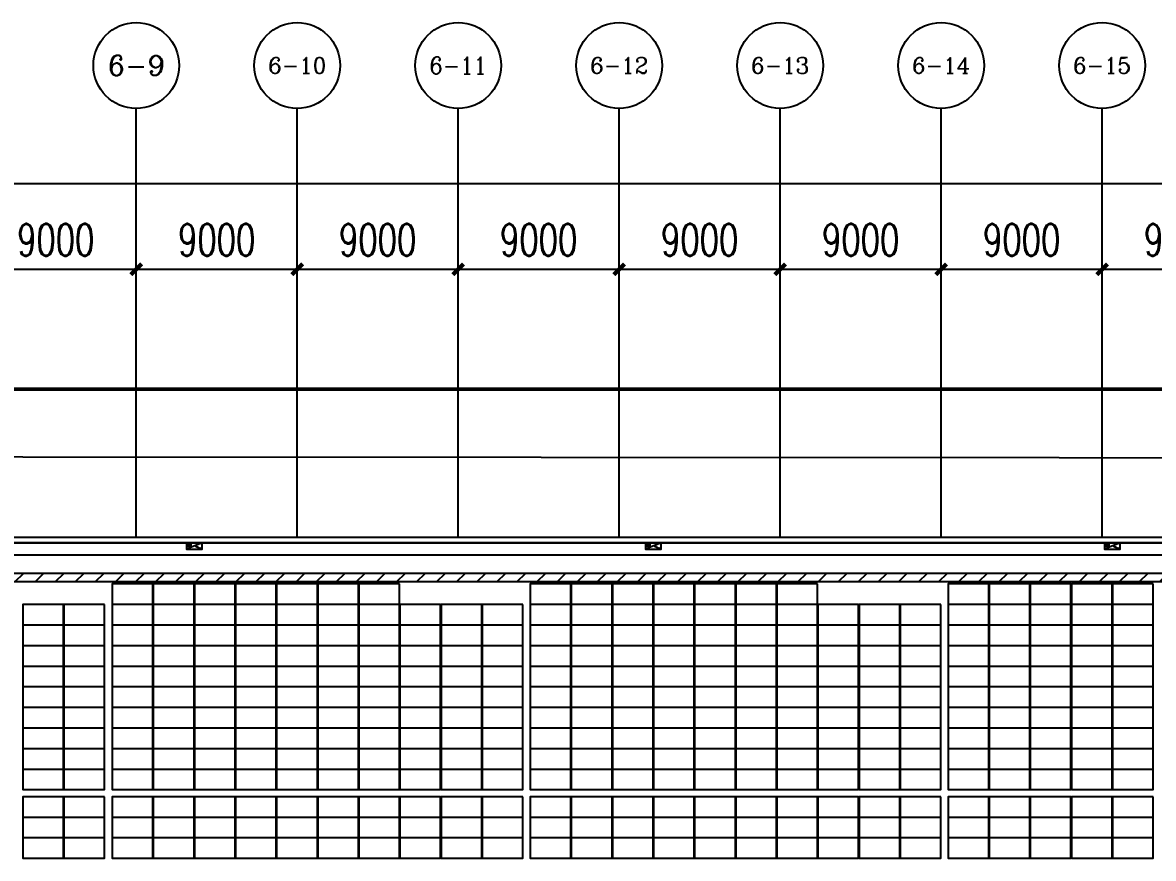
# Model space of a CAD drawing. Header units: millimetres. Extents: x 1218 to 2690, y 1163 to 1758.
# Drawn here: x 2149.3 to 2212.5, y 1476.2 to 1522.9 of the extents above; entities that cross this region are included whole.
import ezdxf
from ezdxf.enums import TextEntityAlignment as Align

# ---------------------------------------------------------------- set-up
doc = ezdxf.new("R2010")
doc.units = ezdxf.units.MM
for name, color, linetype in [('AXIS', 3, 'Continuous'), ('AXIS_TEXT', 7, 'Continuous'), ('WALL', 9, 'Continuous'), ('单元区域外轮廓', 7, 'ByLayer'), ('屋脊线', 7, 'ByLayer'), ('接线图文字', 7, 'Continuous'), ('电缆通道', 7, 'ByLayer'), ('组件', 7, 'ByLayer'), ('运维走道板', 1, 'Continuous'), ('逆变器', 7, 'ByLayer')]:
    doc.layers.add(name, color=color, linetype=linetype)
doc.styles.add('_TCH_AXIS', font='COMPLEX', dxfattribs={"bigfont": 'GBCBIG'})
doc.styles.add('_TCH_DIM_T3', font='SIMPLEX', dxfattribs={"width": 0.705882, "bigfont": 'GBCBIG'})
doc.styles.add('COMPLEX', font='COMPLEX')
doc.dimstyles.new('_TCH_ARCH&&600', dxfattribs={"dimtxt": 1785, "dimasz": 600, "dimexe": 1500, "dimexo": 1800, "dimgap": 757.5, "dimtad": 1, "dimdec": 0, "dimtxsty": '_TCH_DIM_T3', "dimblk": 'ARCHTICK', "dimcen": 2.5, "dimclrt": 7, "dimazin": 2, "dimtfac": 1, "dimtdec": 0, "dimtix": 1, "dimtmove": 2, "dimatfit": 3})

# ---------------------------------------------------------------- blocks, each defined once
blk = doc.blocks.new('_ArchTick')
at = {"color": 0, "linetype": 'ByBlock', "const_width": 0.4}
blk.add_lwpolyline([(-0.5, -0.5), (0.5, 0.5)], dxfattribs=at)
blk = doc.blocks.new('*D71')
at = {"layer": 'AXIS', "color": 0, "lineweight": -2, "transparency": 16777216}
for p, q in [((876160, 2024904), (876160, 2044404)), ((1182160, 2024904), (1182160, 2044404)), ((876160, 2042904), (1182160, 2042904))]:
    blk.add_line(p, q, dxfattribs=at)
at = {"layer": 'Defpoints', "color": 0, "transparency": 16777216}
for p in [(1182160, 2042904), (876160, 2023104), (1182160, 2023104)]:
    blk.add_point(p, dxfattribs=at)
at = {"layer": 'AXIS', "color": 0, "lineweight": -2, "transparency": 16777216, "xscale": 600, "yscale": 600, "zscale": 600, "rotation": 180}
blk.add_blockref('_ArchTick', (876160, 2042904), dxfattribs=at)
at = {"layer": 'AXIS', "color": 0, "lineweight": -2, "transparency": 16777216, "xscale": 600, "yscale": 600, "zscale": 600}
blk.add_blockref('_ArchTick', (1182160, 2042904), dxfattribs=at)
at = {"layer": 'AXIS', "color": 7, "transparency": 16777216, "insert": (1029160, 2044554), "char_height": 1785, "attachment_point": 5, "style": '_TCH_DIM_T3'}
blk.add_mtext('\\A1;306000', dxfattribs=at)
blk = doc.blocks.new('*D79')
at = {"layer": 'AXIS', "color": 0, "lineweight": -2, "transparency": 16777216}
for p, q in [((939160, 2024904), (939160, 2039604)), ((948160, 2024904), (948160, 2039604)), ((939160, 2038104), (948160, 2038104))]:
    blk.add_line(p, q, dxfattribs=at)
at = {"layer": 'Defpoints', "color": 0, "transparency": 16777216}
for p in [(948160, 2038104), (939160, 2023104), (948160, 2023104)]:
    blk.add_point(p, dxfattribs=at)
at = {"layer": 'AXIS', "color": 0, "lineweight": -2, "transparency": 16777216, "xscale": 600, "yscale": 600, "zscale": 600, "rotation": 180}
blk.add_blockref('_ArchTick', (939160, 2038104), dxfattribs=at)
at = {"layer": 'AXIS', "color": 0, "lineweight": -2, "transparency": 16777216, "xscale": 600, "yscale": 600, "zscale": 600}
blk.add_blockref('_ArchTick', (948160, 2038104), dxfattribs=at)
at = {"layer": 'AXIS', "color": 7, "transparency": 16777216, "insert": (943660, 2039754), "char_height": 1785, "attachment_point": 5, "style": '_TCH_DIM_T3'}
blk.add_mtext('\\A1;9000', dxfattribs=at)
blk = doc.blocks.new('*D80')
at = {"layer": 'AXIS', "color": 0, "lineweight": -2, "transparency": 16777216}
for p, q in [((948160, 2024904), (948160, 2039604)), ((957160, 2024904), (957160, 2039604)), ((948160, 2038104), (957160, 2038104))]:
    blk.add_line(p, q, dxfattribs=at)
at = {"layer": 'Defpoints', "color": 0, "transparency": 16777216}
for p in [(957160, 2038104), (948160, 2023104), (957160, 2023104)]:
    blk.add_point(p, dxfattribs=at)
at = {"layer": 'AXIS', "color": 0, "lineweight": -2, "transparency": 16777216, "xscale": 600, "yscale": 600, "zscale": 600, "rotation": 180}
blk.add_blockref('_ArchTick', (948160, 2038104), dxfattribs=at)
at = {"layer": 'AXIS', "color": 0, "lineweight": -2, "transparency": 16777216, "xscale": 600, "yscale": 600, "zscale": 600}
blk.add_blockref('_ArchTick', (957160, 2038104), dxfattribs=at)
at = {"layer": 'AXIS', "color": 7, "transparency": 16777216, "insert": (952660, 2039754), "char_height": 1785, "attachment_point": 5, "style": '_TCH_DIM_T3'}
blk.add_mtext('\\A1;9000', dxfattribs=at)
blk = doc.blocks.new('*D81')
at = {"layer": 'AXIS', "color": 0, "lineweight": -2, "transparency": 16777216}
for p, q in [((957160, 2024904), (957160, 2039604)), ((966160, 2024904), (966160, 2039604)), ((957160, 2038104), (966160, 2038104))]:
    blk.add_line(p, q, dxfattribs=at)
at = {"layer": 'Defpoints', "color": 0, "transparency": 16777216}
for p in [(966160, 2038104), (957160, 2023104), (966160, 2023104)]:
    blk.add_point(p, dxfattribs=at)
at = {"layer": 'AXIS', "color": 0, "lineweight": -2, "transparency": 16777216, "xscale": 600, "yscale": 600, "zscale": 600, "rotation": 180}
blk.add_blockref('_ArchTick', (957160, 2038104), dxfattribs=at)
at = {"layer": 'AXIS', "color": 0, "lineweight": -2, "transparency": 16777216, "xscale": 600, "yscale": 600, "zscale": 600}
blk.add_blockref('_ArchTick', (966160, 2038104), dxfattribs=at)
at = {"layer": 'AXIS', "color": 7, "transparency": 16777216, "insert": (961660, 2039754), "char_height": 1785, "attachment_point": 5, "style": '_TCH_DIM_T3'}
blk.add_mtext('\\A1;9000', dxfattribs=at)
blk = doc.blocks.new('*D82')
at = {"layer": 'AXIS', "color": 0, "lineweight": -2, "transparency": 16777216}
for p, q in [((966160, 2024904), (966160, 2039604)), ((975160, 2024904), (975160, 2039604)), ((966160, 2038104), (975160, 2038104))]:
    blk.add_line(p, q, dxfattribs=at)
at = {"layer": 'Defpoints', "color": 0, "transparency": 16777216}
for p in [(975160, 2038104), (966160, 2023104), (975160, 2023104)]:
    blk.add_point(p, dxfattribs=at)
at = {"layer": 'AXIS', "color": 0, "lineweight": -2, "transparency": 16777216, "xscale": 600, "yscale": 600, "zscale": 600, "rotation": 180}
blk.add_blockref('_ArchTick', (966160, 2038104), dxfattribs=at)
at = {"layer": 'AXIS', "color": 0, "lineweight": -2, "transparency": 16777216, "xscale": 600, "yscale": 600, "zscale": 600}
blk.add_blockref('_ArchTick', (975160, 2038104), dxfattribs=at)
at = {"layer": 'AXIS', "color": 7, "transparency": 16777216, "insert": (970660, 2039754), "char_height": 1785, "attachment_point": 5, "style": '_TCH_DIM_T3'}
blk.add_mtext('\\A1;9000', dxfattribs=at)
blk = doc.blocks.new('*D83')
at = {"layer": 'AXIS', "color": 0, "lineweight": -2, "transparency": 16777216}
for p, q in [((975160, 2024904), (975160, 2039604)), ((984160, 2024904), (984160, 2039604)), ((975160, 2038104), (984160, 2038104))]:
    blk.add_line(p, q, dxfattribs=at)
at = {"layer": 'Defpoints', "color": 0, "transparency": 16777216}
for p in [(984160, 2038104), (975160, 2023104), (984160, 2023104)]:
    blk.add_point(p, dxfattribs=at)
at = {"layer": 'AXIS', "color": 0, "lineweight": -2, "transparency": 16777216, "xscale": 600, "yscale": 600, "zscale": 600, "rotation": 180}
blk.add_blockref('_ArchTick', (975160, 2038104), dxfattribs=at)
at = {"layer": 'AXIS', "color": 0, "lineweight": -2, "transparency": 16777216, "xscale": 600, "yscale": 600, "zscale": 600}
blk.add_blockref('_ArchTick', (984160, 2038104), dxfattribs=at)
at = {"layer": 'AXIS', "color": 7, "transparency": 16777216, "insert": (979660, 2039754), "char_height": 1785, "attachment_point": 5, "style": '_TCH_DIM_T3'}
blk.add_mtext('\\A1;9000', dxfattribs=at)
blk = doc.blocks.new('*D84')
at = {"layer": 'AXIS', "color": 0, "lineweight": -2, "transparency": 16777216}
for p, q in [((984160, 2024904), (984160, 2039604)), ((993160, 2024904), (993160, 2039604)), ((984160, 2038104), (993160, 2038104))]:
    blk.add_line(p, q, dxfattribs=at)
at = {"layer": 'Defpoints', "color": 0, "transparency": 16777216}
for p in [(993160, 2038104), (984160, 2023104), (993160, 2023104)]:
    blk.add_point(p, dxfattribs=at)
at = {"layer": 'AXIS', "color": 0, "lineweight": -2, "transparency": 16777216, "xscale": 600, "yscale": 600, "zscale": 600, "rotation": 180}
blk.add_blockref('_ArchTick', (984160, 2038104), dxfattribs=at)
at = {"layer": 'AXIS', "color": 0, "lineweight": -2, "transparency": 16777216, "xscale": 600, "yscale": 600, "zscale": 600}
blk.add_blockref('_ArchTick', (993160, 2038104), dxfattribs=at)
at = {"layer": 'AXIS', "color": 7, "transparency": 16777216, "insert": (988660, 2039754), "char_height": 1785, "attachment_point": 5, "style": '_TCH_DIM_T3'}
blk.add_mtext('\\A1;9000', dxfattribs=at)
blk = doc.blocks.new('*D85')
at = {"layer": 'AXIS', "color": 0, "lineweight": -2, "transparency": 16777216}
for p, q in [((993160, 2024904), (993160, 2039604)), ((1002160, 2024904), (1002160, 2039604)), ((993160, 2038104), (1002160, 2038104))]:
    blk.add_line(p, q, dxfattribs=at)
at = {"layer": 'Defpoints', "color": 0, "transparency": 16777216}
for p in [(1002160, 2038104), (993160, 2023104), (1002160, 2023104)]:
    blk.add_point(p, dxfattribs=at)
at = {"layer": 'AXIS', "color": 0, "lineweight": -2, "transparency": 16777216, "xscale": 600, "yscale": 600, "zscale": 600, "rotation": 180}
blk.add_blockref('_ArchTick', (993160, 2038104), dxfattribs=at)
at = {"layer": 'AXIS', "color": 0, "lineweight": -2, "transparency": 16777216, "xscale": 600, "yscale": 600, "zscale": 600}
blk.add_blockref('_ArchTick', (1002160, 2038104), dxfattribs=at)
at = {"layer": 'AXIS', "color": 7, "transparency": 16777216, "insert": (997660, 2039754), "char_height": 1785, "attachment_point": 5, "style": '_TCH_DIM_T3'}
blk.add_mtext('\\A1;9000', dxfattribs=at)
blk = doc.blocks.new('*D86')
at = {"layer": 'AXIS', "color": 0, "lineweight": -2, "transparency": 16777216}
for p, q in [((1002160, 2024904), (1002160, 2039604)), ((1011160, 2024904), (1011160, 2039604)), ((1002160, 2038104), (1011160, 2038104))]:
    blk.add_line(p, q, dxfattribs=at)
at = {"layer": 'Defpoints', "color": 0, "transparency": 16777216}
for p in [(1011160, 2038104), (1002160, 2023104), (1011160, 2023104)]:
    blk.add_point(p, dxfattribs=at)
at = {"layer": 'AXIS', "color": 0, "lineweight": -2, "transparency": 16777216, "xscale": 600, "yscale": 600, "zscale": 600, "rotation": 180}
blk.add_blockref('_ArchTick', (1002160, 2038104), dxfattribs=at)
at = {"layer": 'AXIS', "color": 0, "lineweight": -2, "transparency": 16777216, "xscale": 600, "yscale": 600, "zscale": 600}
blk.add_blockref('_ArchTick', (1011160, 2038104), dxfattribs=at)
at = {"layer": 'AXIS', "color": 7, "transparency": 16777216, "insert": (1006660, 2039754), "char_height": 1785, "attachment_point": 5, "style": '_TCH_DIM_T3'}
blk.add_mtext('\\A1;9000', dxfattribs=at)
blk = doc.blocks.new('_AXISO')
blk.add_circle((0, 0), 0.5)
at = {"layer": 'AXIS_TEXT', "style": 'COMPLEX', "width": 1.041667}
blk.add_attdef('A', text='', height=0.56, dxfattribs=at).set_placement((-0.25, -0.28), (0.25, -0.28), align=Align.FIT)
blk = doc.blocks.new('*D518')
at = {"layer": 'AXIS', "color": 0, "lineweight": -2, "transparency": 16777216}
for p, q in [((876160, 2024904), (876160, 2044404)), ((1182160, 2024904), (1182160, 2044404)), ((876160, 2042904), (1182160, 2042904))]:
    blk.add_line(p, q, dxfattribs=at)
at = {"layer": 'Defpoints', "color": 0, "transparency": 16777216}
for p in [(1182160, 2042904), (876160, 2023104), (1182160, 2023104)]:
    blk.add_point(p, dxfattribs=at)
at = {"layer": 'AXIS', "color": 0, "lineweight": -2, "transparency": 16777216, "xscale": 600, "yscale": 600, "zscale": 600, "rotation": 180}
blk.add_blockref('_ArchTick', (876160, 2042904), dxfattribs=at)
at = {"layer": 'AXIS', "color": 0, "lineweight": -2, "transparency": 16777216, "xscale": 600, "yscale": 600, "zscale": 600}
blk.add_blockref('_ArchTick', (1182160, 2042904), dxfattribs=at)
at = {"layer": 'AXIS', "color": 7, "transparency": 16777216, "insert": (1029160, 2044554), "char_height": 1785, "attachment_point": 5, "style": '_TCH_DIM_T3'}
blk.add_mtext('\\A1;306000', dxfattribs=at)
blk = doc.blocks.new('*D526')
at = {"layer": 'AXIS', "color": 0, "lineweight": -2, "transparency": 16777216}
for p, q in [((939160, 2024904), (939160, 2039604)), ((948160, 2024904), (948160, 2039604)), ((939160, 2038104), (948160, 2038104))]:
    blk.add_line(p, q, dxfattribs=at)
at = {"layer": 'Defpoints', "color": 0, "transparency": 16777216}
for p in [(948160, 2038104), (939160, 2023104), (948160, 2023104)]:
    blk.add_point(p, dxfattribs=at)
at = {"layer": 'AXIS', "color": 0, "lineweight": -2, "transparency": 16777216, "xscale": 600, "yscale": 600, "zscale": 600, "rotation": 180}
blk.add_blockref('_ArchTick', (939160, 2038104), dxfattribs=at)
at = {"layer": 'AXIS', "color": 0, "lineweight": -2, "transparency": 16777216, "xscale": 600, "yscale": 600, "zscale": 600}
blk.add_blockref('_ArchTick', (948160, 2038104), dxfattribs=at)
at = {"layer": 'AXIS', "color": 7, "transparency": 16777216, "insert": (943660, 2039754), "char_height": 1785, "attachment_point": 5, "style": '_TCH_DIM_T3'}
blk.add_mtext('\\A1;9000', dxfattribs=at)
blk = doc.blocks.new('*D527')
at = {"layer": 'AXIS', "color": 0, "lineweight": -2, "transparency": 16777216}
for p, q in [((948160, 2024904), (948160, 2039604)), ((957160, 2024904), (957160, 2039604)), ((948160, 2038104), (957160, 2038104))]:
    blk.add_line(p, q, dxfattribs=at)
at = {"layer": 'Defpoints', "color": 0, "transparency": 16777216}
for p in [(957160, 2038104), (948160, 2023104), (957160, 2023104)]:
    blk.add_point(p, dxfattribs=at)
at = {"layer": 'AXIS', "color": 0, "lineweight": -2, "transparency": 16777216, "xscale": 600, "yscale": 600, "zscale": 600, "rotation": 180}
blk.add_blockref('_ArchTick', (948160, 2038104), dxfattribs=at)
at = {"layer": 'AXIS', "color": 0, "lineweight": -2, "transparency": 16777216, "xscale": 600, "yscale": 600, "zscale": 600}
blk.add_blockref('_ArchTick', (957160, 2038104), dxfattribs=at)
at = {"layer": 'AXIS', "color": 7, "transparency": 16777216, "insert": (952660, 2039754), "char_height": 1785, "attachment_point": 5, "style": '_TCH_DIM_T3'}
blk.add_mtext('\\A1;9000', dxfattribs=at)
blk = doc.blocks.new('*D528')
at = {"layer": 'AXIS', "color": 0, "lineweight": -2, "transparency": 16777216}
for p, q in [((957160, 2024904), (957160, 2039604)), ((966160, 2024904), (966160, 2039604)), ((957160, 2038104), (966160, 2038104))]:
    blk.add_line(p, q, dxfattribs=at)
at = {"layer": 'Defpoints', "color": 0, "transparency": 16777216}
for p in [(966160, 2038104), (957160, 2023104), (966160, 2023104)]:
    blk.add_point(p, dxfattribs=at)
at = {"layer": 'AXIS', "color": 0, "lineweight": -2, "transparency": 16777216, "xscale": 600, "yscale": 600, "zscale": 600, "rotation": 180}
blk.add_blockref('_ArchTick', (957160, 2038104), dxfattribs=at)
at = {"layer": 'AXIS', "color": 0, "lineweight": -2, "transparency": 16777216, "xscale": 600, "yscale": 600, "zscale": 600}
blk.add_blockref('_ArchTick', (966160, 2038104), dxfattribs=at)
at = {"layer": 'AXIS', "color": 7, "transparency": 16777216, "insert": (961660, 2039754), "char_height": 1785, "attachment_point": 5, "style": '_TCH_DIM_T3'}
blk.add_mtext('\\A1;9000', dxfattribs=at)
blk = doc.blocks.new('*D529')
at = {"layer": 'AXIS', "color": 0, "lineweight": -2, "transparency": 16777216}
for p, q in [((966160, 2024904), (966160, 2039604)), ((975160, 2024904), (975160, 2039604)), ((966160, 2038104), (975160, 2038104))]:
    blk.add_line(p, q, dxfattribs=at)
at = {"layer": 'Defpoints', "color": 0, "transparency": 16777216}
for p in [(975160, 2038104), (966160, 2023104), (975160, 2023104)]:
    blk.add_point(p, dxfattribs=at)
at = {"layer": 'AXIS', "color": 0, "lineweight": -2, "transparency": 16777216, "xscale": 600, "yscale": 600, "zscale": 600, "rotation": 180}
blk.add_blockref('_ArchTick', (966160, 2038104), dxfattribs=at)
at = {"layer": 'AXIS', "color": 0, "lineweight": -2, "transparency": 16777216, "xscale": 600, "yscale": 600, "zscale": 600}
blk.add_blockref('_ArchTick', (975160, 2038104), dxfattribs=at)
at = {"layer": 'AXIS', "color": 7, "transparency": 16777216, "insert": (970660, 2039754), "char_height": 1785, "attachment_point": 5, "style": '_TCH_DIM_T3'}
blk.add_mtext('\\A1;9000', dxfattribs=at)
blk = doc.blocks.new('*D530')
at = {"layer": 'AXIS', "color": 0, "lineweight": -2, "transparency": 16777216}
for p, q in [((975160, 2024904), (975160, 2039604)), ((984160, 2024904), (984160, 2039604)), ((975160, 2038104), (984160, 2038104))]:
    blk.add_line(p, q, dxfattribs=at)
at = {"layer": 'Defpoints', "color": 0, "transparency": 16777216}
for p in [(984160, 2038104), (975160, 2023104), (984160, 2023104)]:
    blk.add_point(p, dxfattribs=at)
at = {"layer": 'AXIS', "color": 0, "lineweight": -2, "transparency": 16777216, "xscale": 600, "yscale": 600, "zscale": 600, "rotation": 180}
blk.add_blockref('_ArchTick', (975160, 2038104), dxfattribs=at)
at = {"layer": 'AXIS', "color": 0, "lineweight": -2, "transparency": 16777216, "xscale": 600, "yscale": 600, "zscale": 600}
blk.add_blockref('_ArchTick', (984160, 2038104), dxfattribs=at)
at = {"layer": 'AXIS', "color": 7, "transparency": 16777216, "insert": (979660, 2039754), "char_height": 1785, "attachment_point": 5, "style": '_TCH_DIM_T3'}
blk.add_mtext('\\A1;9000', dxfattribs=at)
blk = doc.blocks.new('*D531')
at = {"layer": 'AXIS', "color": 0, "lineweight": -2, "transparency": 16777216}
for p, q in [((984160, 2024904), (984160, 2039604)), ((993160, 2024904), (993160, 2039604)), ((984160, 2038104), (993160, 2038104))]:
    blk.add_line(p, q, dxfattribs=at)
at = {"layer": 'Defpoints', "color": 0, "transparency": 16777216}
for p in [(993160, 2038104), (984160, 2023104), (993160, 2023104)]:
    blk.add_point(p, dxfattribs=at)
at = {"layer": 'AXIS', "color": 0, "lineweight": -2, "transparency": 16777216, "xscale": 600, "yscale": 600, "zscale": 600, "rotation": 180}
blk.add_blockref('_ArchTick', (984160, 2038104), dxfattribs=at)
at = {"layer": 'AXIS', "color": 0, "lineweight": -2, "transparency": 16777216, "xscale": 600, "yscale": 600, "zscale": 600}
blk.add_blockref('_ArchTick', (993160, 2038104), dxfattribs=at)
at = {"layer": 'AXIS', "color": 7, "transparency": 16777216, "insert": (988660, 2039754), "char_height": 1785, "attachment_point": 5, "style": '_TCH_DIM_T3'}
blk.add_mtext('\\A1;9000', dxfattribs=at)
blk = doc.blocks.new('*D532')
at = {"layer": 'AXIS', "color": 0, "lineweight": -2, "transparency": 16777216}
for p, q in [((993160, 2024904), (993160, 2039604)), ((1002160, 2024904), (1002160, 2039604)), ((993160, 2038104), (1002160, 2038104))]:
    blk.add_line(p, q, dxfattribs=at)
at = {"layer": 'Defpoints', "color": 0, "transparency": 16777216}
for p in [(1002160, 2038104), (993160, 2023104), (1002160, 2023104)]:
    blk.add_point(p, dxfattribs=at)
at = {"layer": 'AXIS', "color": 0, "lineweight": -2, "transparency": 16777216, "xscale": 600, "yscale": 600, "zscale": 600, "rotation": 180}
blk.add_blockref('_ArchTick', (993160, 2038104), dxfattribs=at)
at = {"layer": 'AXIS', "color": 0, "lineweight": -2, "transparency": 16777216, "xscale": 600, "yscale": 600, "zscale": 600}
blk.add_blockref('_ArchTick', (1002160, 2038104), dxfattribs=at)
at = {"layer": 'AXIS', "color": 7, "transparency": 16777216, "insert": (997660, 2039754), "char_height": 1785, "attachment_point": 5, "style": '_TCH_DIM_T3'}
blk.add_mtext('\\A1;9000', dxfattribs=at)
blk = doc.blocks.new('*D533')
at = {"layer": 'AXIS', "color": 0, "lineweight": -2, "transparency": 16777216}
for p, q in [((1002160, 2024904), (1002160, 2039604)), ((1011160, 2024904), (1011160, 2039604)), ((1002160, 2038104), (1011160, 2038104))]:
    blk.add_line(p, q, dxfattribs=at)
at = {"layer": 'Defpoints', "color": 0, "transparency": 16777216}
for p in [(1011160, 2038104), (1002160, 2023104), (1011160, 2023104)]:
    blk.add_point(p, dxfattribs=at)
at = {"layer": 'AXIS', "color": 0, "lineweight": -2, "transparency": 16777216, "xscale": 600, "yscale": 600, "zscale": 600, "rotation": 180}
blk.add_blockref('_ArchTick', (1002160, 2038104), dxfattribs=at)
at = {"layer": 'AXIS', "color": 0, "lineweight": -2, "transparency": 16777216, "xscale": 600, "yscale": 600, "zscale": 600}
blk.add_blockref('_ArchTick', (1011160, 2038104), dxfattribs=at)
at = {"layer": 'AXIS', "color": 7, "transparency": 16777216, "insert": (1006660, 2039754), "char_height": 1785, "attachment_point": 5, "style": '_TCH_DIM_T3'}
blk.add_mtext('\\A1;9000', dxfattribs=at)
blk = doc.blocks.new('*U582')
at = {"layer": '单元区域外轮廓', "color": 2}
blk.add_polyline3d([(582600, -78700, 12000), (-582600, -78700, 12000), (-582600, 78700, 12000), (582600, 78700, 12000)], close=True, dxfattribs=at)
at = {"flags": 1}
for tag in ['unit_id', 'unit_name', 'parapet_height', 'ground_elevation', 'is_enable_parapet']:
    blk.add_attdef(tag, (0, 0), '', height=2.5, dxfattribs=at)
blk = doc.blocks.new('*U583')
at = {"layer": '屋脊线', "color": 30}
blk.add_line((582600, 78700, 12000), (-582600, 78700, 12000), dxfattribs=at)
at = {"flags": 1}
for tag in ['unit_id', 'unit_name']:
    blk.add_attdef(tag, (0, 0), '', height=2.5, dxfattribs=at)
blk = doc.blocks.new('*U586')
at = {"color": 0}
blk.add_polyline3d([(0, 0, 0), (-227.8, 0, 0), (-227.8, -113.3, 5.8), (0, -113.3, 5.8)], close=True, dxfattribs=at)
at = {"flags": 1}
for tag in ['mounting-hole-spacing1', 'mounting-hole-spacing2', 'module-material', 'vmpo', 'voco', 'silicon-material', 'panel-length', 'panel-width', 'panel-height', 'userid', 'theme', 'note', 'name', 'pmax', 'company-name', 'id', 'impo', 'isco']:
    blk.add_attdef(tag, (0, 0), '', height=2.5, dxfattribs=at)
blk = doc.blocks.new('*U587')
at = {"layer": '组件', "color": 13}
for p in [(28833.2, 7639.6, 1221.7), (28333.4, 7524.4, 1227.6), (28563.2, 7524.4, 1227.6), (28833.2, 7524.4, 1227.6), (28333.4, 7409.1, 1233.4), (28563.2, 7409.1, 1233.4), (28833.2, 7409.1, 1233.4), (28333.4, 7293.9, 1239.3), (28563.2, 7293.9, 1239.3), (28833.2, 7293.9, 1239.3), (28333.4, 7178.6, 1245.1), (28563.2, 7178.6, 1245.1), (28833.2, 7178.6, 1245.1), (28333.4, 7063.4, 1251), (28563.2, 7063.4, 1251), (28833.2, 7063.4, 1251), (28333.4, 6948.1, 1256.9), (28563.2, 6948.1, 1256.9), (28333.4, 6832.9, 1262.7), (28563.2, 6832.9, 1262.7), (28333.4, 6717.6, 1268.6), (28563.2, 6717.6, 1268.6), (28333.4, 6602.4, 1274.4), (28563.2, 6602.4, 1274.4)]:
    blk.add_blockref('*U586', p, dxfattribs=at)
at = {"layer": '组件', "color": 72}
for p in [(29063, 7639.6, 1221.7), (29292.8, 7639.6, 1221.7), (29522.6, 7639.6, 1221.7), (29752.4, 7639.6, 1221.7), (29982.2, 7639.6, 1221.7), (30212, 7639.6, 1221.7), (31170.3, 7639.6, 1221.7), (29063, 7524.4, 1227.6), (29292.8, 7524.4, 1227.6), (29522.6, 7524.4, 1227.6), (29752.4, 7524.4, 1227.6), (29982.2, 7524.4, 1227.6), (30212, 7524.4, 1227.6), (30441.8, 7524.4, 1227.6), (30671.6, 7524.4, 1227.6), (30901.4, 7524.4, 1227.6), (31170.3, 7524.4, 1227.6), (29063, 7409.1, 1233.4), (29292.8, 7409.1, 1233.4), (29522.6, 7409.1, 1233.4), (29752.4, 7409.1, 1233.4), (29982.2, 7409.1, 1233.4), (30212, 7409.1, 1233.4), (30441.8, 7409.1, 1233.4), (30671.6, 7409.1, 1233.4), (30901.4, 7409.1, 1233.4), (31170.3, 7409.1, 1233.4), (29063, 7293.9, 1239.3), (29292.8, 7293.9, 1239.3), (29522.6, 7293.9, 1239.3), (29752.4, 7293.9, 1239.3), (29982.2, 7293.9, 1239.3), (30212, 7293.9, 1239.3), (30441.8, 7293.9, 1239.3), (30671.6, 7293.9, 1239.3), (30901.4, 7293.9, 1239.3), (31170.3, 7293.9, 1239.3), (31400.1, 7293.9, 1239.3), (29063, 7178.6, 1245.1), (29292.8, 7178.6, 1245.1), (29522.6, 7178.6, 1245.1), (29752.4, 7178.6, 1245.1), (29982.2, 7178.6, 1245.1), (30212, 7178.6, 1245.1), (30441.8, 7178.6, 1245.1), (30671.6, 7178.6, 1245.1), (30901.4, 7178.6, 1245.1), (31170.3, 7178.6, 1245.1), (31400.1, 7178.6, 1245.1), (29063, 7063.4, 1251), (29292.8, 7063.4, 1251), (29522.6, 7063.4, 1251), (29752.4, 7063.4, 1251), (29982.2, 7063.4, 1251), (30212, 7063.4, 1251), (30441.8, 7063.4, 1251), (30671.6, 7063.4, 1251), (30901.4, 7063.4, 1251), (31170.3, 7063.4, 1251), (31400.1, 7063.4, 1251), (28833.2, 6948.1, 1256.9), (29063, 6948.1, 1256.9), (29292.8, 6948.1, 1256.9), (29522.6, 6948.1, 1256.9), (29752.4, 6948.1, 1256.9), (29982.2, 6948.1, 1256.9), (30212, 6948.1, 1256.9), (30441.8, 6948.1, 1256.9), (30671.6, 6948.1, 1256.9), (30901.4, 6948.1, 1256.9), (31170.3, 6948.1, 1256.9), (31400.1, 6948.1, 1256.9), (28833.2, 6832.9, 1262.7), (29063, 6832.9, 1262.7), (29292.8, 6832.9, 1262.7), (29522.6, 6832.9, 1262.7), (29752.4, 6832.9, 1262.7), (29982.2, 6832.9, 1262.7), (30212, 6832.9, 1262.7), (30441.8, 6832.9, 1262.7), (30671.6, 6832.9, 1262.7), (30901.4, 6832.9, 1262.7), (31170.3, 6832.9, 1262.7), (31400.1, 6832.9, 1262.7), (28833.2, 6717.6, 1268.6), (29063, 6717.6, 1268.6), (29292.8, 6717.6, 1268.6), (29522.6, 6717.6, 1268.6), (29752.4, 6717.6, 1268.6), (29982.2, 6717.6, 1268.6), (30212, 6717.6, 1268.6), (30441.8, 6717.6, 1268.6), (30671.6, 6717.6, 1268.6), (30901.4, 6717.6, 1268.6), (31170.3, 6717.6, 1268.6), (31400.1, 6717.6, 1268.6), (28833.2, 6602.4, 1274.4), (29063, 6602.4, 1274.4), (29292.8, 6602.4, 1274.4), (29522.6, 6602.4, 1274.4), (29752.4, 6602.4, 1274.4), (29982.2, 6602.4, 1274.4), (30212, 6602.4, 1274.4), (30441.8, 6602.4, 1274.4), (30671.6, 6602.4, 1274.4), (30901.4, 6602.4, 1274.4), (31170.3, 6602.4, 1274.4), (31400.1, 6602.4, 1274.4), (28333.4, 6449.1, 1282.2), (28563.2, 6449.1, 1282.2), (28833.2, 6449.1, 1282.2), (29063, 6449.1, 1282.2), (29292.8, 6449.1, 1282.2), (29522.6, 6449.1, 1282.2), (29752.4, 6449.1, 1282.2), (29982.2, 6449.1, 1282.2), (30212, 6449.1, 1282.2), (30441.8, 6449.1, 1282.2), (30671.6, 6449.1, 1282.2), (28333.4, 6333.9, 1288.1), (28563.2, 6333.9, 1288.1), (28833.2, 6333.9, 1288.1), (29063, 6333.9, 1288.1), (29292.8, 6333.9, 1288.1), (29522.6, 6333.9, 1288.1), (29752.4, 6333.9, 1288.1), (29982.2, 6333.9, 1288.1), (30212, 6333.9, 1288.1), (30441.8, 6333.9, 1288.1), (30671.6, 6333.9, 1288.1), (28333.4, 6218.6, 1293.9), (28563.2, 6218.6, 1293.9), (28833.2, 6218.6, 1293.9), (29063, 6218.6, 1293.9), (29292.8, 6218.6, 1293.9), (29522.6, 6218.6, 1293.9), (29752.4, 6218.6, 1293.9), (29982.2, 6218.6, 1293.9), (30212, 6218.6, 1293.9), (30441.8, 6218.6, 1293.9), (30671.6, 6218.6, 1293.9)]:
    blk.add_blockref('*U586', p, dxfattribs=at)
at = {"layer": '组件', "color": 220}
for p in [(31400.1, 7639.6, 1221.7), (31629.9, 7639.6, 1221.7), (31859.7, 7639.6, 1221.7), (32089.5, 7639.6, 1221.7), (32319.3, 7639.6, 1221.7), (32549.1, 7639.6, 1221.7), (33506.5, 7639.6, 1221.7), (33736.3, 7639.6, 1221.7), (33966.1, 7639.6, 1221.7), (31400.1, 7524.4, 1227.6), (31629.9, 7524.4, 1227.6), (31859.7, 7524.4, 1227.6), (32089.5, 7524.4, 1227.6), (32319.3, 7524.4, 1227.6), (32549.1, 7524.4, 1227.6), (32778.9, 7524.4, 1227.6), (33008.7, 7524.4, 1227.6), (33238.5, 7524.4, 1227.6), (33506.5, 7524.4, 1227.6), (33736.3, 7524.4, 1227.6), (33966.1, 7524.4, 1227.6), (31400.1, 7409.1, 1233.4), (31629.9, 7409.1, 1233.4), (31859.7, 7409.1, 1233.4), (32089.5, 7409.1, 1233.4), (32319.3, 7409.1, 1233.4), (32549.1, 7409.1, 1233.4), (32778.9, 7409.1, 1233.4), (33008.7, 7409.1, 1233.4), (33238.5, 7409.1, 1233.4), (33506.5, 7409.1, 1233.4), (33736.3, 7409.1, 1233.4), (33966.1, 7409.1, 1233.4), (31629.9, 7293.9, 1239.3), (31859.7, 7293.9, 1239.3), (32089.5, 7293.9, 1239.3), (32319.3, 7293.9, 1239.3), (32549.1, 7293.9, 1239.3), (32778.9, 7293.9, 1239.3), (33008.7, 7293.9, 1239.3), (33238.5, 7293.9, 1239.3), (33506.5, 7293.9, 1239.3), (33736.3, 7293.9, 1239.3), (33966.1, 7293.9, 1239.3), (31629.9, 7178.6, 1245.1), (31859.7, 7178.6, 1245.1), (32089.5, 7178.6, 1245.1), (32319.3, 7178.6, 1245.1), (32549.1, 7178.6, 1245.1), (32778.9, 7178.6, 1245.1), (33008.7, 7178.6, 1245.1), (33238.5, 7178.6, 1245.1), (33506.5, 7178.6, 1245.1), (33736.3, 7178.6, 1245.1), (33966.1, 7178.6, 1245.1), (31629.9, 7063.4, 1251), (31859.7, 7063.4, 1251), (32089.5, 7063.4, 1251), (32319.3, 7063.4, 1251), (32549.1, 7063.4, 1251), (32778.9, 7063.4, 1251), (33008.7, 7063.4, 1251), (33238.5, 7063.4, 1251), (33506.5, 7063.4, 1251), (33736.3, 7063.4, 1251), (33966.1, 7063.4, 1251), (31629.9, 6948.1, 1256.9), (31859.7, 6948.1, 1256.9), (32089.5, 6948.1, 1256.9), (32319.3, 6948.1, 1256.9), (32549.1, 6948.1, 1256.9), (32778.9, 6948.1, 1256.9), (33008.7, 6948.1, 1256.9), (33238.5, 6948.1, 1256.9), (33506.5, 6948.1, 1256.9), (33736.3, 6948.1, 1256.9), (33966.1, 6948.1, 1256.9), (31629.9, 6832.9, 1262.7), (31859.7, 6832.9, 1262.7), (32089.5, 6832.9, 1262.7), (32319.3, 6832.9, 1262.7), (32549.1, 6832.9, 1262.7), (32778.9, 6832.9, 1262.7), (33008.7, 6832.9, 1262.7), (33238.5, 6832.9, 1262.7), (33506.5, 6832.9, 1262.7), (33736.3, 6832.9, 1262.7), (33966.1, 6832.9, 1262.7), (31629.9, 6717.6, 1268.6), (31859.7, 6717.6, 1268.6), (32089.5, 6717.6, 1268.6), (32319.3, 6717.6, 1268.6), (32549.1, 6717.6, 1268.6), (32778.9, 6717.6, 1268.6), (33008.7, 6717.6, 1268.6), (33238.5, 6717.6, 1268.6), (33506.5, 6717.6, 1268.6), (33736.3, 6717.6, 1268.6), (31629.9, 6602.4, 1274.4), (31859.7, 6602.4, 1274.4), (32089.5, 6602.4, 1274.4), (32319.3, 6602.4, 1274.4), (32549.1, 6602.4, 1274.4), (32778.9, 6602.4, 1274.4), (33008.7, 6602.4, 1274.4), (33238.5, 6602.4, 1274.4), (33506.5, 6602.4, 1274.4), (33736.3, 6602.4, 1274.4), (30901.4, 6449.1, 1282.2), (31170.3, 6449.1, 1282.2), (31400.1, 6449.1, 1282.2), (31629.9, 6449.1, 1282.2), (31859.7, 6449.1, 1282.2), (32089.5, 6449.1, 1282.2), (32319.3, 6449.1, 1282.2), (32549.1, 6449.1, 1282.2), (32778.9, 6449.1, 1282.2), (33008.7, 6449.1, 1282.2), (33238.5, 6449.1, 1282.2), (30901.4, 6333.9, 1288.1), (31170.3, 6333.9, 1288.1), (31400.1, 6333.9, 1288.1), (31629.9, 6333.9, 1288.1), (31859.7, 6333.9, 1288.1), (32089.5, 6333.9, 1288.1), (32319.3, 6333.9, 1288.1), (32549.1, 6333.9, 1288.1), (32778.9, 6333.9, 1288.1), (33008.7, 6333.9, 1288.1), (33238.5, 6333.9, 1288.1), (30901.4, 6218.6, 1293.9), (31170.3, 6218.6, 1293.9), (31400.1, 6218.6, 1293.9), (31629.9, 6218.6, 1293.9), (31859.7, 6218.6, 1293.9), (32089.5, 6218.6, 1293.9), (32319.3, 6218.6, 1293.9), (32549.1, 6218.6, 1293.9), (32778.9, 6218.6, 1293.9), (33008.7, 6218.6, 1293.9), (33238.5, 6218.6, 1293.9)]:
    blk.add_blockref('*U586', p, dxfattribs=at)
at = {"layer": '组件', "color": 12}
for p in [(34195.9, 7639.6, 1221.7), (34425.7, 7639.6, 1221.7), (34195.9, 7524.4, 1227.6), (34425.7, 7524.4, 1227.6), (34195.9, 7409.1, 1233.4), (34425.7, 7409.1, 1233.4), (34195.9, 7293.9, 1239.3), (34425.7, 7293.9, 1239.3), (34195.9, 7178.6, 1245.1), (34425.7, 7178.6, 1245.1), (34195.9, 7063.4, 1251), (34425.7, 7063.4, 1251), (34195.9, 6948.1, 1256.9), (34425.7, 6948.1, 1256.9), (34195.9, 6832.9, 1262.7), (34425.7, 6832.9, 1262.7), (33966.1, 6717.6, 1268.6), (34195.9, 6717.6, 1268.6), (34425.7, 6717.6, 1268.6), (33966.1, 6602.4, 1274.4), (34195.9, 6602.4, 1274.4), (34425.7, 6602.4, 1274.4), (33506.5, 6449.1, 1282.2), (33736.3, 6449.1, 1282.2), (33966.1, 6449.1, 1282.2), (34195.9, 6449.1, 1282.2), (34425.7, 6449.1, 1282.2), (33506.5, 6333.9, 1288.1), (33736.3, 6333.9, 1288.1), (33966.1, 6333.9, 1288.1), (34195.9, 6333.9, 1288.1), (34425.7, 6333.9, 1288.1), (33506.5, 6218.6, 1293.9), (33736.3, 6218.6, 1293.9), (33966.1, 6218.6, 1293.9), (34195.9, 6218.6, 1293.9), (34425.7, 6218.6, 1293.9)]:
    blk.add_blockref('*U586', p, dxfattribs=at)
at = {"flags": 1}
for tag in ['offset-x', 'offset-y', 'mode', 'tilt', 'azimuth', 'align', 'array-mode', 'panel-x', 'panel-y', 'panel-per-row', 'bracket-type', 'bracket-value', 'row-per-array']:
    blk.add_attdef(tag, (0, 0), '', height=2.5, dxfattribs=at)
blk = doc.blocks.new('*U640', base_point=(43.5, 18.1))
at = {"color": 0}
for p, q in [((0, 0), (87, 36.1)), ((56.7, 18.2), (81.7, 18.2)), ((56.7, 9.6), (81.7, 9.6))]:
    blk.add_line(p, q, dxfattribs=at)
blk.add_lwpolyline([(0, 0), (87, 0), (87, 36.1), (0, 36.1)], close=True, dxfattribs=at)
blk.add_lwpolyline([(4.7, 27, -0.6815), (15.8, 30.2), (25.5, 23.7, 0.6815), (36.6, 27)], format="xyb", dxfattribs=at)
blk = doc.blocks.new('*U641', base_point=(43.5, 18.1))
at = {"color": 0}
for p, q in [((0, 0), (87, 36.1)), ((56.7, 18.2), (81.7, 18.2)), ((56.7, 9.6), (81.7, 9.6))]:
    blk.add_line(p, q, dxfattribs=at)
blk.add_lwpolyline([(0, 0), (87, 0), (87, 36.1), (0, 36.1)], close=True, dxfattribs=at)
blk.add_lwpolyline([(4.7, 27, -0.6815), (15.8, 30.2), (25.5, 23.7, 0.6815), (36.6, 27)], format="xyb", dxfattribs=at)
blk = doc.blocks.new('*U642', base_point=(43.5, 18.1))
at = {"color": 0}
for p, q in [((0, 0), (87, 36.1)), ((56.7, 18.2), (81.7, 18.2)), ((56.7, 9.6), (81.7, 9.6))]:
    blk.add_line(p, q, dxfattribs=at)
blk.add_lwpolyline([(0, 0), (87, 0), (87, 36.1), (0, 36.1)], close=True, dxfattribs=at)
blk.add_lwpolyline([(4.7, 27, -0.6815), (15.8, 30.2), (25.5, 23.7, 0.6815), (36.6, 27)], format="xyb", dxfattribs=at)
blk = doc.blocks.new('DT1')
at = {"layer": 'AXIS', "color": 252, "true_color": 0x939598}
for p, q in [((948159.9, 2023103.7), (948159.9, 2047103.7)), ((957159.9, 2023103.7), (957159.9, 2047103.7)), ((966159.9, 2023103.7), (966159.9, 2047103.7)), ((975159.9, 2023103.7), (975159.9, 2047103.7)), ((984159.9, 2023103.7), (984159.9, 2047103.7)), ((993159.9, 2023103.7), (993159.9, 2047103.7)), ((1002159.9, 2023103.7), (1002159.9, 2047103.7))]:
    blk.add_line(p, q, dxfattribs=at)
at = {"layer": 'WALL'}
for p, q in [((1243659.9, 2023103.7), (77859.9, 2023103.7)), ((1243359.9, 2022803.7), (78159.9, 2022803.7))]:
    blk.add_line(p, q, dxfattribs=at)
blk.add_lwpolyline([(1182609.9, 2022103.7), (875709.9, 2022103.7)], dxfattribs=at)
at = {"layer": 'AXIS', "color": 252, "true_color": 0x939598}
ref = blk.add_blockref('_AXISO', (948159.9, 2049503.7), dxfattribs=dict(at, xscale=4800, yscale=4800, zscale=4800))
ref.add_attrib('A', '6-9', dxfattribs={"layer": 'AXIS_TEXT', "height": 1109.98, "style": '_TCH_AXIS'}).set_placement((946574.2, 2048948.7), (949745.5, 2048948.7), align=Align.FIT)
ref = blk.add_blockref('_AXISO', (957159.9, 2049503.7), dxfattribs=dict(at, xscale=4800, yscale=4800, zscale=4800))
ref.add_attrib('A', '6-10', dxfattribs={"layer": 'AXIS_TEXT', "height": 905.96, "style": '_TCH_AXIS'}).set_placement((955542.1, 2049050.7), (958777.6, 2049050.7), align=Align.FIT)
ref = blk.add_blockref('_AXISO', (966159.9, 2049503.7), dxfattribs=dict(at, xscale=4800, yscale=4800, zscale=4800))
ref.add_attrib('A', '6-11', dxfattribs={"layer": 'AXIS_TEXT', "height": 965.49, "style": '_TCH_AXIS'}).set_placement((964550.7, 2049021), (967769, 2049021), align=Align.FIT)
ref = blk.add_blockref('_AXISO', (975159.9, 2049503.7), dxfattribs=dict(at, xscale=4800, yscale=4800, zscale=4800))
ref.add_attrib('A', '6-12', dxfattribs={"layer": 'AXIS_TEXT', "height": 905.96, "style": '_TCH_AXIS'}).set_placement((973542.1, 2049050.7), (976777.6, 2049050.7), align=Align.FIT)
ref = blk.add_blockref('_AXISO', (984159.9, 2049503.7), dxfattribs=dict(at, xscale=4800, yscale=4800, zscale=4800))
ref.add_attrib('A', '6-13', dxfattribs={"layer": 'AXIS_TEXT', "height": 905.96, "style": '_TCH_AXIS'}).set_placement((982542.1, 2049050.7), (985777.6, 2049050.7), align=Align.FIT)
ref = blk.add_blockref('_AXISO', (993159.9, 2049503.7), dxfattribs=dict(at, xscale=4800, yscale=4800, zscale=4800))
ref.add_attrib('A', '6-14', dxfattribs={"layer": 'AXIS_TEXT', "height": 884.07, "style": '_TCH_AXIS'}).set_placement((991539.1, 2049061.7), (994780.7, 2049061.7), align=Align.FIT)
ref = blk.add_blockref('_AXISO', (1002159.9, 2049503.7), dxfattribs=dict(at, xscale=4800, yscale=4800, zscale=4800))
ref.add_attrib('A', '6-15', dxfattribs={"layer": 'AXIS_TEXT', "height": 905.96, "style": '_TCH_AXIS'}).set_placement((1000542.1, 2049050.7), (1003777.6, 2049050.7), align=Align.FIT)
for p1, p2, distance, picture, middle in [((876159.9, 2023103.7), (1182159.9, 2023103.7), 19800, '*D71', (1029159.9, 2044553.7)), ((876159.9, 2023103.7), (1182159.9, 2023103.7), 19800, '*D518', (1029159.9, 2044553.7)), ((939159.9, 2023103.7), (948159.9, 2023103.7), 15000, '*D79', (943659.9, 2039753.7)), ((939159.9, 2023103.7), (948159.9, 2023103.7), 15000, '*D526', (943659.9, 2039753.7)), ((948159.9, 2023103.7), (957159.9, 2023103.7), 15000, '*D80', (952659.9, 2039753.7)), ((948159.9, 2023103.7), (957159.9, 2023103.7), 15000, '*D527', (952659.9, 2039753.7)), ((957159.9, 2023103.7), (966159.9, 2023103.7), 15000, '*D81', (961659.9, 2039753.7)), ((957159.9, 2023103.7), (966159.9, 2023103.7), 15000, '*D528', (961659.9, 2039753.7)), ((966159.9, 2023103.7), (975159.9, 2023103.7), 15000, '*D82', (970659.9, 2039753.7)), ((966159.9, 2023103.7), (975159.9, 2023103.7), 15000, '*D529', (970659.9, 2039753.7)), ((975159.9, 2023103.7), (984159.9, 2023103.7), 15000, '*D83', (979659.9, 2039753.7)), ((975159.9, 2023103.7), (984159.9, 2023103.7), 15000, '*D530', (979659.9, 2039753.7)), ((984159.9, 2023103.7), (993159.9, 2023103.7), 15000, '*D84', (988659.9, 2039753.7)), ((984159.9, 2023103.7), (993159.9, 2023103.7), 15000, '*D531', (988659.9, 2039753.7)), ((993159.9, 2023103.7), (1002159.9, 2023103.7), 15000, '*D85', (997659.9, 2039753.7)), ((993159.9, 2023103.7), (1002159.9, 2023103.7), 15000, '*D532', (997659.9, 2039753.7)), ((1002159.9, 2023103.7), (1011159.9, 2023103.7), 15000, '*D86', (1006659.9, 2039753.7)), ((1002159.9, 2023103.7), (1011159.9, 2023103.7), 15000, '*D533', (1006659.9, 2039753.7))]:
    dim = blk.add_aligned_dim(p1=p1, p2=p2, distance=distance, dimstyle='_TCH_ARCH&&600', dxfattribs=at)
    dim.commit()
    dim.dimension.update_dxf_attribs({"geometry": picture, "text_midpoint": middle})

msp = doc.modelspace()

# ---------------------------------------------------------------- hatches: boundary and pattern name
at = {"layer": '运维走道板'}
h = msp.add_hatch(dxfattribs=at)
h.set_pattern_fill('ANSI31', color=1, scale=0.5)
h.set_pattern_definition([(45, (3496.791, -2326.28056), (-0.561266, 0.561266), [])])
h.paths.add_polyline_path([(2084.171, 1492.159), (2450.199, 1492.159), (2450.199, 1491.659), (2084.171, 1491.659)])

# ---------------------------------------------------------------- linework, layer by layer
at = {"layer": '单元区域外轮廓', "color": 4, "elevation": 12}
msp.add_lwpolyline([(2450.821, 1336.45), (1285.621, 1336.45), (1285.621, 1493.85), (2450.821, 1493.85)], close=True, dxfattribs=at)
at = {"layer": '接线图文字', "color": 2, "const_width": 0.2, "elevation": 12.3}
msp.add_lwpolyline([(1393.993, 1502.439), (2466.121, 1502.439)], dxfattribs=at)
at = {"layer": '电缆通道', "color": 6}
msp.add_polyline3d([(1975.478, 1498.77, 0.01), (2236.178, 1498.604, 0.01)], dxfattribs=at)
at = {"layer": '运维走道板', "elevation": 12.3}
msp.add_lwpolyline([(2084.171, 1492.159), (2450.199, 1492.159), (2450.199, 1491.659), (2084.171, 1491.659), (2084.171, 1492.159)], dxfattribs=at)

# ---------------------------------------------------------------- block references
at = {"xscale": 0.001, "yscale": 0.001, "zscale": 0.001}
msp.add_blockref('DT1', (1207.461, -528.954, 12.3), dxfattribs=at)
at = {"layer": '单元区域外轮廓', "xscale": 0.001, "yscale": 0.001, "zscale": 0.001}
msp.add_blockref('*U582', (1868.221, 1415.15), dxfattribs=at)
at = {"layer": '屋脊线', "xscale": 0.001, "yscale": 0.001, "zscale": 0.001}
msp.add_blockref('*U583', (1868.221, 1415.15), dxfattribs=at)
at = {"layer": '组件', "xscale": 0.01, "yscale": 0.01, "zscale": 0.01}
msp.add_blockref('*U587', (1868.221, 1415.15), dxfattribs=at)
at = {"layer": '逆变器', "xscale": 0.01, "yscale": 0.01, "zscale": 0.01, "rotation": 180}
for name, p in [('*U640', (2158.862, 1493.669, 12.577)), ('*U641', (2184.53, 1493.669, 12.577)), ('*U642', (2210.19, 1493.669, 12.577))]:
    msp.add_blockref(name, p, dxfattribs=at)

doc.saveas('drawing.dxf')
